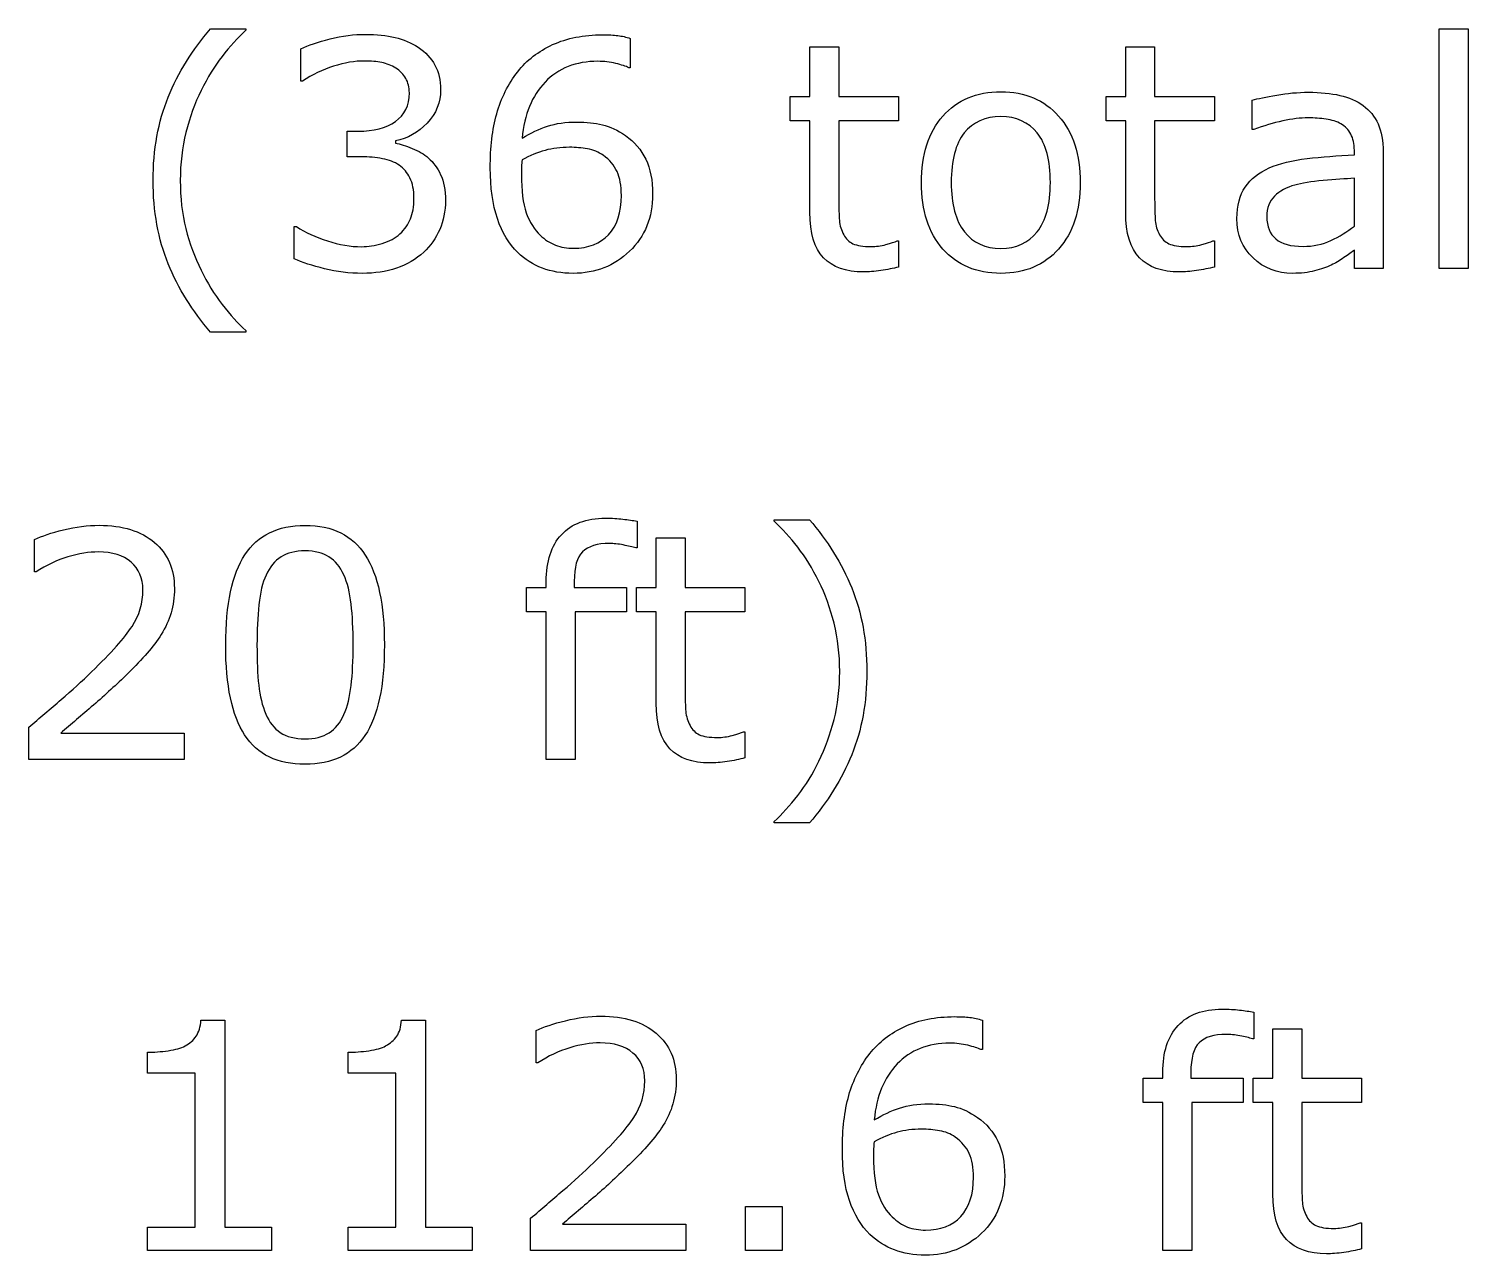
# Model space of a CAD drawing. Extents: x -13 to 750, y 12 to 2314.
# Drawn here: x 134.79 to 175.84, y 1757.75 to 1792.73 of the extents above; entities that cross this region are included whole.
import ezdxf

# ---------------------------------------------------------------- set-up
doc = ezdxf.new("R2010")
doc.units = 0
doc.layers.get('0').update_dxf_attribs({"linetype": 'CONTINUOUS'})

msp = doc.modelspace()

# ---------------------------------------------------------------- linework, layer by layer
at = {"color": 7}
for points in [[(139.97168, 1792.72784), (140.97803, 1792.72784), (140.97803, 1792.68394)], [(151.94238, 1792.45535), (151.94238, 1791.61599), (151.89848, 1791.61599)], [(142.5908, 1791.23802), (142.5469, 1791.23802), (142.5469, 1792.15648)], [(157.06201, 1787.49396), (157.06201, 1790.10432), (156.50391, 1790.10432), (156.50391, 1790.79865), (157.06201, 1790.79865), (157.06201, 1792.2093), (157.88818, 1792.2093), (157.88818, 1790.79865), (159.59326, 1790.79865), (159.59326, 1790.10432), (157.88818, 1790.10432), (157.88818, 1787.8675)], [(166.0708, 1787.49396), (166.0708, 1790.10432), (165.5127, 1790.10432), (165.5127, 1790.79865), (166.0708, 1790.79865), (166.0708, 1792.2093), (166.89697, 1792.2093), (166.89697, 1790.79865), (168.60205, 1790.79865), (168.60205, 1790.10432), (166.89697, 1790.10432), (166.89697, 1787.8675)], [(169.72266, 1789.85392), (169.67876, 1789.85392), (169.67876, 1790.69327)], [(144.26512, 1789.07596), (143.86961, 1789.07596), (143.86961, 1789.80545), (144.17723, 1789.80545)], [(145.24075, 1789.52854), (145.24075, 1789.46704)], [(172.59229, 1789.13317), (172.59229, 1789.26062)], [(173.41411, 1789.22109), (173.41406, 1785.89)], [(172.59229, 1787.0985), (172.59229, 1788.4652)], [(151.68788, 1787.97724), (151.6875, 1787.97731)], [(142.35791, 1786.16681), (142.35791, 1787.08526), (142.42381, 1787.08526)], [(159.54934, 1786.67655), (159.59324, 1786.67655), (159.59326, 1785.93386)], [(168.55813, 1786.67655), (168.60203, 1786.67655), (168.60205, 1785.93386)], [(173.41406, 1785.89), (172.59229, 1785.89), (172.59229, 1786.41295)], [(140.97803, 1784.0794), (139.97168, 1784.0794)], [(140.97803, 1784.12339), (140.97803, 1784.0794)], [(152.14019, 1778.68394), (152.14014, 1777.92809)], [(156.04248, 1778.6839), (156.04248, 1778.7278), (157.04883, 1778.7278)], [(134.99268, 1777.23814), (134.94878, 1777.23814), (134.94878, 1778.161)], [(152.68066, 1773.49405), (152.68066, 1776.10441), (152.12256, 1776.10441), (152.12256, 1776.79874), (152.68066, 1776.79874), (152.68066, 1778.20939), (153.50684, 1778.20939), (153.50684, 1776.79874), (155.21191, 1776.79874), (155.21191, 1776.10441), (153.50684, 1776.10441), (153.50684, 1773.86759)], [(152.14014, 1777.92809), (152.09624, 1777.92809)], [(150.34282, 1776.96564), (150.34282, 1776.79865), (151.83257, 1776.79865), (151.83257, 1776.10432), (150.36919, 1776.10432), (150.36919, 1771.89), (149.54302, 1771.89), (149.54302, 1776.10436), (148.98491, 1776.10436), (148.98491, 1776.79869), (149.54302, 1776.79869), (149.54302, 1776.96129)], [(139.21582, 1771.89), (134.78613, 1771.89), (134.78613, 1772.80846)], [(135.69582, 1772.64146), (139.21584, 1772.64146), (139.21582, 1771.89)], [(155.168, 1772.67664), (155.2119, 1772.67664), (155.21191, 1771.93395)], [(157.04883, 1770.07945), (156.04248, 1770.07945), (156.04248, 1770.12335)], [(169.72709, 1764.68394), (169.72705, 1763.92805)], [(139.69482, 1764.45539), (140.37598, 1764.45539), (140.37598, 1758.55793), (141.71191, 1758.55793), (141.71191, 1757.89)], [(145.4165, 1764.45539), (146.09766, 1764.45539), (146.09766, 1758.55793), (147.43359, 1758.55793), (147.43359, 1757.89)], [(149.30566, 1763.23814), (149.26176, 1763.23814), (149.26176, 1764.161)], [(161.98389, 1764.4554), (161.98389, 1763.61604), (161.93999, 1763.61604)], [(170.26758, 1759.49401), (170.26758, 1762.10437), (169.70947, 1762.10437), (169.70947, 1762.7987), (170.26758, 1762.7987), (170.26758, 1764.20935), (171.09375, 1764.20935), (171.09375, 1762.7987), (172.79883, 1762.7987), (172.79883, 1762.10437), (171.09375, 1762.10437), (171.09375, 1759.86755)], [(169.72705, 1763.92805), (169.68315, 1763.92805)], [(141.71191, 1757.89), (138.16992, 1757.89), (138.16992, 1758.55797), (139.53223, 1758.55797), (139.53223, 1762.94371), (138.16992, 1762.94371), (138.16992, 1763.54137)], [(147.43359, 1757.89), (143.8916, 1757.89), (143.8916, 1758.55797), (145.25391, 1758.55797), (145.25391, 1762.94371), (143.8916, 1762.94371), (143.8916, 1763.54137)], [(167.92973, 1762.9656), (167.92973, 1762.79861), (169.41947, 1762.79861), (169.41947, 1762.10428), (167.95609, 1762.10428), (167.95609, 1757.89), (167.12992, 1757.89), (167.12992, 1762.10436), (166.57182, 1762.10436), (166.57182, 1762.79869), (167.12992, 1762.79869), (167.12992, 1762.96129)], [(161.72938, 1759.97729), (161.729, 1759.97736)], [(153.52881, 1757.89), (149.09912, 1757.89), (149.09912, 1758.80846)], [(150.00881, 1758.64146), (153.52883, 1758.64146), (153.52881, 1757.89)], [(172.7549, 1758.6766), (172.7988, 1758.6766), (172.79883, 1757.93391)]]:
    msp.add_lwpolyline(points, dxfattribs=at)
for points in [[(175.83984, 1785.89), (175.01367, 1785.89), (175.01367, 1792.72789), (175.83984, 1792.72789)], [(146.18558, 1789.04077), (146.18558, 1789.04077)], [(163.92187, 1788.34206), (163.92187, 1788.34206)], [(164.77441, 1788.34206), (164.77441, 1788.34206)], [(152.57963, 1788.01246), (152.57963, 1788.01246)], [(172.59229, 1787.09852), (172.59229, 1787.09852)], [(144.92871, 1775.16393), (144.92871, 1775.16393)], [(158.68799, 1774.40358), (158.68799, 1774.40358)], [(143.77295, 1773.16881), (143.77295, 1773.16881)], [(162.62114, 1760.01251), (162.62114, 1760.01251)], [(156.27539, 1757.89), (155.2251, 1757.89), (155.2251, 1759.14244), (156.27539, 1759.14244)]]:
    msp.add_lwpolyline(points, close=True, dxfattribs=at)
for points in [[(138.76318, 1790.78106), (139.050293, 1791.484187), (139.453127, 1792.133113), (139.97168, 1792.72784)], [(140.97803, 1792.68394), (140.740723, 1792.470067), (140.51367, 1792.222507), (140.29687, 1791.94126)], [(142.5469, 1792.15648), (142.754913, 1792.25902), (143.03177, 1792.35277), (143.37747, 1792.43773)], [(143.37747, 1792.43773), (143.726103, 1792.525623), (144.063017, 1792.56957), (144.38821, 1792.56957)], [(144.38821, 1792.56957), (144.70755, 1792.56957), (144.9888, 1792.54027), (145.23196, 1792.48167)], [(145.23196, 1792.48167), (145.475127, 1792.42307), (145.694853, 1792.32932), (145.89114, 1792.20042)], [(149.72754, 1792.2752), (150.134767, 1792.4627), (150.609377, 1792.55645), (151.15137, 1792.55645)], [(151.15137, 1792.55645), (151.324217, 1792.55645), (151.469237, 1792.549117), (151.58643, 1792.53445)], [(151.58643, 1792.53445), (151.703617, 1792.519783), (151.822267, 1792.493417), (151.94238, 1792.45535)], [(145.89114, 1792.20042), (146.10208, 1792.059793), (146.26175, 1791.88987), (146.37015, 1791.69065)], [(148.72998, 1791.50177), (148.987793, 1791.832823), (149.320313, 1792.090633), (149.72754, 1792.2752)], [(140.29687, 1791.94126), (140.083003, 1791.66294), (139.883787, 1791.337743), (139.69922, 1790.96567)], [(143.4785, 1791.6599), (143.16502, 1791.560293), (142.86912, 1791.419667), (142.5908, 1791.23802)], [(144.36619, 1791.80931), (144.08787, 1791.80931), (143.791973, 1791.759507), (143.4785, 1791.6599)], [(144.85398, 1791.76541), (144.710427, 1791.794677), (144.54783, 1791.80931), (144.36619, 1791.80931)], [(145.25828, 1791.60721), (145.132307, 1791.683377), (144.99754, 1791.73611), (144.85398, 1791.76541)], [(145.53953, 1791.31277), (145.47215, 1791.43289), (145.3784, 1791.531037), (145.25828, 1791.60721)], [(146.37015, 1791.69065), (146.478543, 1791.49143), (146.53274, 1791.25852), (146.53274, 1790.99192)], [(151.01957, 1791.80054), (150.38969, 1791.80054), (149.88725, 1791.602787), (149.51225, 1791.20728)], [(151.52494, 1791.73904), (151.36088, 1791.78004), (151.192423, 1791.80054), (151.01957, 1791.80054)], [(151.89848, 1791.61599), (151.816447, 1791.659923), (151.691933, 1791.70094), (151.52494, 1791.73904)], [(145.6406, 1790.89969), (145.6406, 1791.05789), (145.60691, 1791.195583), (145.53953, 1791.31277)], [(148.13232, 1790.30645), (148.2583, 1790.754697), (148.45752, 1791.153137), (148.72998, 1791.50177)], [(149.51225, 1791.20728), (149.13725, 1790.814707), (148.918987, 1790.28297), (148.85746, 1789.61207)], [(138.33252, 1788.40362), (138.33252, 1789.28546), (138.476073, 1790.07794), (138.76318, 1790.78106)], [(139.69922, 1790.96567), (139.52344, 1790.605323), (139.379883, 1790.208353), (139.26855, 1789.77476)], [(145.2407, 1790.0823), (145.5073, 1790.2698), (145.6406, 1790.542263), (145.6406, 1790.89969)], [(146.53274, 1790.99192), (146.53274, 1790.62864), (146.403837, 1790.31077), (146.14603, 1790.03831)], [(160.85449, 1790.2361), (161.26465, 1790.70192), (161.816897, 1790.93483), (162.51123, 1790.93483)], [(162.51123, 1790.93483), (163.19971, 1790.93483), (163.749027, 1790.70192), (164.15918, 1790.2361)], [(169.67876, 1790.69327), (169.839893, 1790.737203), (170.072803, 1790.785543), (170.37749, 1790.83829)], [(170.37749, 1790.83829), (170.682177, 1790.891023), (170.98247, 1790.91739), (171.27837, 1790.91739)], [(171.27837, 1790.91739), (171.62407, 1790.91739), (171.924363, 1790.88809), (172.17925, 1790.82949)], [(172.17925, 1790.82949), (172.437063, 1790.773823), (172.65972, 1790.677143), (172.84722, 1790.53945)], [(172.84722, 1790.53945), (173.031787, 1790.40469), (173.17241, 1790.230373), (173.26909, 1790.0165)], [(144.17723, 1789.80545), (144.622537, 1789.80545), (144.977027, 1789.897733), (145.2407, 1790.0823)], [(146.14603, 1790.03831), (145.891143, 1789.768777), (145.589383, 1789.598853), (145.24075, 1789.52854)], [(147.94775, 1788.76397), (147.94775, 1789.34405), (148.009273, 1789.85821), (148.13232, 1790.30645)], [(148.85746, 1789.61207), (149.103553, 1789.761483), (149.345253, 1789.874277), (149.58256, 1789.95045)], [(149.58256, 1789.95045), (149.822793, 1790.02955), (150.09965, 1790.0691), (150.41313, 1790.0691)], [(150.41313, 1790.0691), (150.69145, 1790.0691), (150.936077, 1790.042733), (151.14701, 1789.99)], [(151.14701, 1789.99), (151.360877, 1789.9402), (151.57914, 1789.83766), (151.8018, 1789.68238)], [(160.24365, 1788.34206), (160.24365, 1789.141867), (160.447263, 1789.773213), (160.85449, 1790.2361)], [(162.51123, 1790.22292), (162.06299, 1790.22292), (161.714357, 1790.067647), (161.46533, 1789.7571)], [(163.54834, 1789.7571), (163.299313, 1790.067647), (162.95361, 1790.22292), (162.51123, 1790.22292)], [(164.15918, 1790.2361), (164.569333, 1789.773213), (164.77441, 1789.141867), (164.77441, 1788.34206)], [(170.54883, 1790.10001), (170.28223, 1790.044343), (170.00684, 1789.962313), (169.72266, 1789.85392)], [(171.27393, 1790.18791), (171.05713, 1790.18791), (170.81543, 1790.15861), (170.54883, 1790.10001)], [(171.78809, 1790.15271), (171.624023, 1790.176177), (171.452637, 1790.18791), (171.27393, 1790.18791)], [(172.20996, 1790.01647), (172.092773, 1790.083857), (171.95215, 1790.12927), (171.78809, 1790.15271)], [(172.49121, 1789.72644), (172.426743, 1789.849487), (172.332993, 1789.946163), (172.20996, 1790.01647)], [(173.26909, 1790.0165), (173.36577, 1789.802633), (173.41411, 1789.537497), (173.41411, 1789.22109)], [(139.26855, 1789.77476), (139.160157, 1789.341167), (139.10596, 1788.884133), (139.10596, 1788.40366)], [(151.8018, 1789.68238), (152.059613, 1789.503667), (152.252973, 1789.27808), (152.38188, 1789.00562)], [(161.46533, 1789.7571), (161.219237, 1789.44948), (161.09619, 1788.9778), (161.09619, 1788.34206)], [(163.92187, 1788.34206), (163.92187, 1788.9778), (163.79736, 1789.44948), (163.54834, 1789.7571)], [(172.59229, 1789.26062), (172.59229, 1789.44812), (172.558597, 1789.603393), (172.49121, 1789.72644)], [(145.24075, 1789.46704), (145.381377, 1789.443573), (145.54251, 1789.393767), (145.72415, 1789.31762)], [(145.72415, 1789.31762), (145.90579, 1789.24438), (146.0596, 1789.152097), (146.18558, 1789.04077)], [(149.51221, 1789.26046), (149.298343, 1789.20186), (149.078617, 1789.111037), (148.85303, 1788.98799)], [(150.20654, 1789.34836), (149.95752, 1789.34836), (149.726077, 1789.31906), (149.51221, 1789.26046)], [(150.7207, 1789.30446), (150.55664, 1789.333727), (150.385253, 1789.34836), (150.20654, 1789.34836)], [(151.16895, 1789.11989), (151.034183, 1789.213643), (150.884767, 1789.275167), (150.7207, 1789.30446)], [(171.24316, 1789.02771), (171.662107, 1789.074577), (172.111817, 1789.10973), (172.59229, 1789.13317)], [(144.87156, 1789.02326), (144.68406, 1789.058393), (144.481913, 1789.07596), (144.26512, 1789.07596)], [(145.35057, 1788.83869), (145.21873, 1788.92951), (145.05906, 1788.991033), (144.87156, 1789.02326)], [(145.65818, 1788.47394), (145.58494, 1788.629213), (145.482403, 1788.750797), (145.35057, 1788.83869)], [(146.18555, 1789.04083), (146.32617, 1788.91485), (146.44189, 1788.756647), (146.53271, 1788.56622)], [(148.1499, 1787.31378), (148.015133, 1787.715147), (147.94775, 1788.198543), (147.94775, 1788.76397)], [(148.83983, 1788.79903), (148.837163, 1788.74043), (148.83583, 1788.665723), (148.83583, 1788.57491)], [(148.85303, 1788.98799), (148.84703, 1788.923523), (148.84263, 1788.860537), (148.83983, 1788.79903)], [(151.56445, 1788.65407), (151.48535, 1788.832783), (151.353517, 1788.988057), (151.16895, 1789.11989)], [(152.38188, 1789.00562), (152.513713, 1788.73316), (152.57963, 1788.402107), (152.57963, 1788.01246)], [(169.48096, 1788.21472), (169.642093, 1788.446167), (169.870607, 1788.627807), (170.1665, 1788.75964)], [(170.1665, 1788.75964), (170.465333, 1788.891473), (170.82422, 1788.98083), (171.24316, 1789.02771)], [(138.76318, 1786.02618), (138.476073, 1786.729307), (138.33252, 1787.521787), (138.33252, 1788.40362)], [(139.10596, 1788.40366), (139.10596, 1787.902687), (139.158693, 1787.44419), (139.26416, 1787.02817)], [(145.77244, 1787.89387), (145.77244, 1788.128243), (145.734353, 1788.3216), (145.65818, 1788.47394)], [(146.53271, 1788.56622), (146.623537, 1788.375793), (146.66895, 1788.1297), (146.66895, 1787.82794)], [(148.83583, 1788.57491), (148.83583, 1788.112017), (148.882703, 1787.745807), (148.97645, 1787.47628)], [(151.6875, 1787.97731), (151.6875, 1788.24977), (151.646483, 1788.475357), (151.56445, 1788.65407)], [(160.85449, 1786.44802), (160.447263, 1786.910907), (160.24365, 1787.542253), (160.24365, 1788.34206)], [(161.09619, 1788.34206), (161.09619, 1787.726827), (161.220703, 1787.25954), (161.46973, 1786.9402)], [(163.54395, 1786.93581), (163.795897, 1787.252217), (163.92187, 1787.720967), (163.92187, 1788.34206)], [(164.77441, 1788.34206), (164.77441, 1787.542253), (164.569333, 1786.910907), (164.15918, 1786.44802)], [(171.7002, 1788.3993), (171.360353, 1788.370033), (171.09082, 1788.327553), (170.8916, 1788.27186)], [(172.59229, 1788.4652), (172.340337, 1788.450533), (172.042973, 1788.428567), (171.7002, 1788.3993)], [(145.67137, 1787.305), (145.73875, 1787.460273), (145.77244, 1787.656563), (145.77244, 1787.89387)], [(151.32313, 1786.85664), (151.566297, 1787.11738), (151.68788, 1787.490913), (151.68788, 1787.97724)], [(152.57959, 1788.01251), (152.57959, 1787.34747), (152.359863, 1786.804013), (151.92041, 1786.38214)], [(169.24365, 1787.31384), (169.24365, 1787.685907), (169.322753, 1787.9862), (169.48096, 1788.21472)], [(170.31592, 1787.95545), (170.169433, 1787.814823), (170.09619, 1787.62), (170.09619, 1787.37098)], [(170.8916, 1788.27186), (170.654293, 1788.204473), (170.4624, 1788.099003), (170.31592, 1787.95545)], [(146.66895, 1787.82794), (146.66895, 1787.529113), (146.61475, 1787.255187), (146.50635, 1787.00616)], [(157.45312, 1786.19758), (157.19238, 1786.467107), (157.06201, 1786.899233), (157.06201, 1787.49396)], [(157.88818, 1787.8675), (157.88818, 1787.609687), (157.894047, 1787.407537), (157.90578, 1787.26105)], [(166.46191, 1786.19758), (166.20117, 1786.467107), (166.0708, 1786.899233), (166.0708, 1787.49396)], [(166.89697, 1787.8675), (166.89697, 1787.609687), (166.902837, 1787.407537), (166.91457, 1787.26105)], [(142.42381, 1787.08526), (142.67283, 1786.9212), (142.965797, 1786.78497), (143.30271, 1786.67657)], [(145.37254, 1786.87873), (145.507307, 1787.007637), (145.606917, 1787.149727), (145.67137, 1787.305)], [(148.73437, 1786.34698), (148.482423, 1786.590147), (148.2876, 1786.912413), (148.1499, 1787.31378)], [(148.97645, 1787.47628), (149.07313, 1787.209673), (149.204967, 1786.998733), (149.37196, 1786.84346)], [(157.90578, 1787.26105), (157.917513, 1787.117497), (157.95853, 1786.982733), (158.02883, 1786.85676)], [(166.91457, 1787.26105), (166.926303, 1787.117497), (166.96732, 1786.982733), (167.03762, 1786.85676)], [(169.70508, 1786.19323), (169.39746, 1786.486203), (169.24365, 1786.85974), (169.24365, 1787.31384)], [(170.09619, 1787.37098), (170.09619, 1787.089727), (170.18115, 1786.877323), (170.35107, 1786.73377)], [(171.92432, 1786.68982), (172.164553, 1786.80408), (172.38721, 1786.940313), (172.59229, 1787.09852)], [(139.26416, 1787.02817), (139.37256, 1786.612157), (139.51758, 1786.21665), (139.69922, 1785.84165)], [(143.30271, 1786.67657), (143.63963, 1786.56817), (143.964827, 1786.51397), (144.2783, 1786.51397)], [(144.86717, 1786.60627), (145.075177, 1786.667803), (145.243633, 1786.758623), (145.37254, 1786.87873)], [(146.50635, 1787.00616), (146.39795, 1786.75714), (146.245607, 1786.540343), (146.04932, 1786.35577)], [(149.37196, 1786.84346), (149.506727, 1786.714553), (149.651747, 1786.61934), (149.80702, 1786.55782)], [(150.32118, 1786.46992), (150.745987, 1786.46992), (151.07997, 1786.598827), (151.32313, 1786.85664)], [(158.02883, 1786.85676), (158.093297, 1786.739573), (158.181187, 1786.653147), (158.2925, 1786.59748)], [(159.23293, 1786.57548), (159.379417, 1786.61648), (159.484887, 1786.65017), (159.54934, 1786.67655)], [(161.46973, 1786.9402), (161.71875, 1786.623793), (162.065917, 1786.46559), (162.51123, 1786.46559)], [(162.51123, 1786.46559), (162.950683, 1786.46559), (163.294923, 1786.62233), (163.54395, 1786.93581)], [(167.03762, 1786.85676), (167.102087, 1786.739573), (167.189977, 1786.653147), (167.30129, 1786.59748)], [(168.24172, 1786.57548), (168.388207, 1786.61648), (168.493677, 1786.65017), (168.55813, 1786.67655)], [(170.35107, 1786.73377), (170.520997, 1786.593143), (170.780277, 1786.52283), (171.12891, 1786.52283)], [(171.12891, 1786.52283), (171.418943, 1786.52283), (171.68408, 1786.578493), (171.92432, 1786.68982)], [(144.2783, 1786.51397), (144.462873, 1786.51397), (144.659163, 1786.544737), (144.86717, 1786.60627)], [(146.04932, 1786.35577), (145.829593, 1786.15069), (145.570313, 1785.998347), (145.27148, 1785.89874)], [(149.43311, 1785.90313), (149.169437, 1786.002743), (148.936523, 1786.150693), (148.73437, 1786.34698)], [(149.80702, 1786.55782), (149.965227, 1786.49922), (150.136613, 1786.46992), (150.32118, 1786.46992)], [(151.92041, 1786.38214), (151.483883, 1785.963193), (150.94775, 1785.75372), (150.31201, 1785.75372)], [(158.2925, 1786.59748), (158.40676, 1786.544747), (158.579613, 1786.51838), (158.81106, 1786.51838)], [(158.81106, 1786.51838), (158.94582, 1786.51838), (159.086443, 1786.537413), (159.23293, 1786.57548)], [(162.51123, 1785.75368), (161.816897, 1785.75368), (161.26465, 1785.985127), (160.85449, 1786.44802)], [(164.15918, 1786.44802), (163.749027, 1785.985127), (163.19971, 1785.75368), (162.51123, 1785.75368)], [(167.30129, 1786.59748), (167.41555, 1786.544747), (167.5884, 1786.51838), (167.81984, 1786.51838)], [(167.81984, 1786.51838), (167.954607, 1786.51838), (168.095233, 1786.537413), (168.24172, 1786.57548)], [(172.59229, 1786.41295), (172.519043, 1786.36315), (172.419433, 1786.292837), (172.29346, 1786.20201)], [(139.97168, 1784.0794), (139.453127, 1784.674127), (139.050293, 1785.323053), (138.76318, 1786.02618)], [(139.69922, 1785.84165), (139.875, 1785.481297), (140.075683, 1785.1561), (140.30127, 1784.86606)], [(143.22363, 1785.88556), (142.87207, 1785.97052), (142.583497, 1786.06427), (142.35791, 1786.16681)], [(144.2959, 1785.75372), (143.93262, 1785.75372), (143.575197, 1785.797667), (143.22363, 1785.88556)], [(145.27148, 1785.89874), (144.975587, 1785.80206), (144.650393, 1785.75372), (144.2959, 1785.75372)], [(150.31201, 1785.75372), (149.989743, 1785.75372), (149.696777, 1785.803523), (149.43311, 1785.90313)], [(158.5957, 1785.79328), (158.094727, 1785.79328), (157.713867, 1785.928047), (157.45312, 1786.19758)], [(159.59326, 1785.93386), (159.437987, 1785.89286), (159.268067, 1785.859167), (159.0835, 1785.83278)], [(167.60449, 1785.79328), (167.103517, 1785.79328), (166.722657, 1785.928047), (166.46191, 1786.19758)], [(168.60205, 1785.93386), (168.446777, 1785.89286), (168.276857, 1785.859167), (168.09229, 1785.83278)], [(170.83008, 1785.75378), (170.387693, 1785.75378), (170.012693, 1785.900263), (169.70508, 1786.19323)], [(171.93311, 1785.99107), (171.79541, 1785.92369), (171.637207, 1785.868027), (171.4585, 1785.82408)], [(172.29346, 1786.20201), (172.170413, 1786.114123), (172.050297, 1786.04381), (171.93311, 1785.99107)], [(159.0835, 1785.83278), (158.90186, 1785.806447), (158.73926, 1785.79328), (158.5957, 1785.79328)], [(168.09229, 1785.83278), (167.910643, 1785.806447), (167.748043, 1785.79328), (167.60449, 1785.79328)], [(171.4585, 1785.82408), (171.279787, 1785.777213), (171.070313, 1785.75378), (170.83008, 1785.75378)], [(140.30127, 1784.86606), (140.526857, 1784.573093), (140.752443, 1784.325537), (140.97803, 1784.12339)], [(135.77935, 1778.44225), (136.127983, 1778.52721), (136.464897, 1778.56969), (136.79009, 1778.56969)], [(136.79009, 1778.56969), (137.46099, 1778.56969), (137.98687, 1778.40709), (138.36773, 1778.08189)], [(140.95166, 1777.73033), (141.317873, 1778.28697), (141.889163, 1778.56529), (142.66553, 1778.56529)], [(142.66553, 1778.56529), (143.450683, 1778.56529), (144.023437, 1778.282577), (144.38379, 1777.71715)], [(149.97808, 1778.30162), (150.26812, 1778.6151), (150.687063, 1778.77184), (151.23491, 1778.77184)], [(151.23491, 1778.77184), (151.419483, 1778.77184), (151.585013, 1778.76304), (151.7315, 1778.74544)], [(151.7315, 1778.74544), (151.880913, 1778.72784), (152.017143, 1778.70734), (152.14019, 1778.68394)], [(156.71924, 1777.94122), (156.505373, 1778.222467), (156.279787, 1778.470027), (156.04248, 1778.6839)], [(157.04883, 1778.7278), (157.567383, 1778.133073), (157.970213, 1777.484147), (158.25732, 1776.78102)], [(134.94878, 1778.161), (135.156787, 1778.263533), (135.433643, 1778.357283), (135.77935, 1778.44225)], [(138.36773, 1778.08189), (138.748583, 1777.75963), (138.93901, 1777.321643), (138.93901, 1776.76793)], [(149.54302, 1776.96129), (149.54302, 1777.544297), (149.68804, 1777.991073), (149.97808, 1778.30162)], [(151.35357, 1778.05109), (150.999077, 1778.05109), (150.741263, 1777.97199), (150.58013, 1777.81379)], [(151.74028, 1778.00719), (151.5938, 1778.036457), (151.464897, 1778.05109), (151.35357, 1778.05109)], [(135.90234, 1777.66881), (135.591793, 1777.575057), (135.288573, 1777.4315), (134.99268, 1777.23814)], [(136.76807, 1777.80943), (136.501463, 1777.80943), (136.212887, 1777.762557), (135.90234, 1777.66881)], [(137.7041, 1777.51939), (137.481447, 1777.71275), (137.169437, 1777.80943), (136.76807, 1777.80943)], [(140.40234, 1775.15514), (140.40234, 1776.318227), (140.585447, 1777.176623), (140.95166, 1777.73033)], [(141.97998, 1777.66881), (141.801267, 1777.55455), (141.659177, 1777.381697), (141.55371, 1777.15025)], [(142.66553, 1777.8402), (142.390137, 1777.8402), (142.16162, 1777.78307), (141.97998, 1777.66881)], [(143.34668, 1777.66881), (143.1709, 1777.78307), (142.94385, 1777.8402), (142.66553, 1777.8402)], [(143.76855, 1777.15904), (143.666017, 1777.384627), (143.525393, 1777.55455), (143.34668, 1777.66881)], [(144.38379, 1777.71715), (144.74707, 1777.15465), (144.92871, 1776.303577), (144.92871, 1775.16393)], [(150.58013, 1777.81379), (150.421923, 1777.658517), (150.34282, 1777.3758), (150.34282, 1776.96564)], [(152.09624, 1777.92809), (152.00542, 1777.954423), (151.886767, 1777.98079), (151.74028, 1778.00719)], [(157.32129, 1776.96563), (157.136717, 1777.337703), (156.936033, 1777.6629), (156.71924, 1777.94122)], [(138.04248, 1776.72398), (138.04248, 1777.063827), (137.929687, 1777.328963), (137.7041, 1777.51939)], [(141.55371, 1777.15025), (141.454103, 1776.933457), (141.385257, 1776.650743), (141.34717, 1776.30211)], [(143.97949, 1776.32408), (143.944357, 1776.652207), (143.874043, 1776.930527), (143.76855, 1777.15904)], [(157.75195, 1775.77472), (157.643557, 1776.208313), (157.500003, 1776.605283), (157.32129, 1776.96563)], [(137.73047, 1775.68248), (137.938477, 1776.004747), (138.04248, 1776.351913), (138.04248, 1776.72398)], [(138.93901, 1776.76793), (138.93901, 1776.518903), (138.906777, 1776.285993), (138.84231, 1776.0692)], [(158.25732, 1776.78102), (158.544433, 1776.0779), (158.68799, 1775.28542), (158.68799, 1774.40358)], [(138.84231, 1776.0692), (138.780777, 1775.855333), (138.68849, 1775.65172), (138.56545, 1775.45836)], [(141.34717, 1776.30211), (141.312037, 1775.953477), (141.29447, 1775.571153), (141.29447, 1775.15514)], [(144.03659, 1775.16393), (144.03659, 1775.609237), (144.017557, 1775.995953), (143.97949, 1776.32408)], [(136.57471, 1774.38609), (137.13721, 1774.931017), (137.522463, 1775.363147), (137.73047, 1775.68248)], [(157.91455, 1774.40362), (157.91455, 1774.884093), (157.86035, 1775.341127), (157.75195, 1775.77472)], [(138.56545, 1775.45836), (138.45119, 1775.27672), (138.316423, 1775.09801), (138.16115, 1774.92223)], [(143.97949, 1774.00377), (144.017557, 1774.326037), (144.03659, 1774.712757), (144.03659, 1775.16393)], [(144.92871, 1775.16393), (144.92871, 1773.989123), (144.74414, 1773.12633), (144.375, 1772.57555)], [(138.16115, 1774.92223), (138.00881, 1774.746443), (137.822777, 1774.551617), (137.60305, 1774.33775)], [(140.94287, 1772.58873), (140.582517, 1773.14537), (140.40234, 1774.00084), (140.40234, 1775.15514)], [(141.29447, 1775.15514), (141.29447, 1774.698107), (141.31057, 1774.31578), (141.34277, 1774.00816)], [(135.70898, 1773.59947), (136.019527, 1773.863143), (136.308103, 1774.12535), (136.57471, 1774.38609)], [(157.75195, 1773.02813), (157.86035, 1773.44415), (157.91455, 1773.902647), (157.91455, 1774.40362)], [(158.68799, 1774.40367), (158.68799, 1773.521837), (158.544433, 1772.729357), (158.25732, 1772.02623)], [(137.60305, 1774.33775), (137.28957, 1774.030137), (136.96584, 1773.73131), (136.63186, 1773.44127)], [(141.34277, 1774.00816), (141.37497, 1773.700547), (141.44382, 1773.425157), (141.54932, 1773.18199)], [(143.77295, 1773.16881), (143.87549, 1773.406117), (143.944337, 1773.684437), (143.97949, 1774.00377)], [(134.78613, 1772.80846), (135.09375, 1773.072127), (135.401367, 1773.335797), (135.70898, 1773.59947)], [(153.50684, 1773.86759), (153.50684, 1773.609777), (153.512707, 1773.407627), (153.52444, 1773.26114)], [(136.63186, 1773.44127), (136.297873, 1773.154163), (135.98586, 1772.88756), (135.69582, 1772.64146)], [(141.54932, 1773.18199), (141.646, 1772.953477), (141.78223, 1772.77916), (141.95801, 1772.65904)], [(143.35107, 1772.65025), (143.532717, 1772.76451), (143.673343, 1772.937363), (143.77295, 1773.16881)], [(153.07178, 1772.19767), (152.811033, 1772.467197), (152.68066, 1772.899323), (152.68066, 1773.49405)], [(153.52444, 1773.26114), (153.536173, 1773.117587), (153.57719, 1772.982823), (153.64749, 1772.85685)], [(153.64749, 1772.85685), (153.711957, 1772.739663), (153.799847, 1772.653237), (153.91116, 1772.59757)], [(157.32129, 1771.84161), (157.50293, 1772.21661), (157.646483, 1772.612117), (157.75195, 1773.02813)], [(142.66553, 1771.75377), (141.88037, 1771.75377), (141.30615, 1772.03209), (140.94287, 1772.58873)], [(141.95801, 1772.65904), (142.136717, 1772.538927), (142.372557, 1772.47887), (142.66553, 1772.47887)], [(142.66553, 1772.47887), (142.940917, 1772.47887), (143.16943, 1772.535997), (143.35107, 1772.65025)], [(144.375, 1772.57555), (144.008787, 1772.027697), (143.438963, 1771.75377), (142.66553, 1771.75377)], [(153.91116, 1772.59757), (154.02542, 1772.544837), (154.198273, 1772.51847), (154.42972, 1772.51847)], [(154.42972, 1772.51847), (154.564487, 1772.51847), (154.70511, 1772.537503), (154.85159, 1772.57557)], [(154.85159, 1772.57557), (154.998077, 1772.61657), (155.103547, 1772.65026), (155.168, 1772.67664)], [(154.21436, 1771.79337), (153.71338, 1771.79337), (153.33252, 1771.928137), (153.07178, 1772.19767)], [(155.21191, 1771.93395), (155.056637, 1771.89295), (154.886717, 1771.859257), (154.70215, 1771.83287)], [(158.25732, 1772.02623), (157.970213, 1771.323103), (157.567383, 1770.674177), (157.04883, 1770.07945)], [(154.70215, 1771.83287), (154.52051, 1771.806537), (154.357913, 1771.79337), (154.21436, 1771.79337)], [(156.71924, 1770.86602), (156.947753, 1771.15606), (157.148437, 1771.481257), (157.32129, 1771.84161)], [(156.04248, 1770.12335), (156.268067, 1770.325497), (156.493653, 1770.573053), (156.71924, 1770.86602)], [(150.09233, 1764.44225), (150.440957, 1764.52721), (150.77787, 1764.56969), (151.10307, 1764.56969)], [(151.10307, 1764.56969), (151.773963, 1764.56969), (152.29984, 1764.40709), (152.6807, 1764.08189)], [(159.76904, 1764.27525), (160.176267, 1764.46275), (160.650877, 1764.5565), (161.19287, 1764.5565)], [(161.19287, 1764.5565), (161.365723, 1764.5565), (161.510743, 1764.549167), (161.62793, 1764.5345)], [(161.62793, 1764.5345), (161.745117, 1764.519833), (161.86377, 1764.493467), (161.98389, 1764.4554)], [(167.56498, 1764.30162), (167.85502, 1764.6151), (168.273967, 1764.77184), (168.82182, 1764.77184)], [(168.82182, 1764.77184), (169.006387, 1764.77184), (169.171913, 1764.76304), (169.3184, 1764.74544)], [(169.3184, 1764.74544), (169.467813, 1764.72784), (169.604043, 1764.70734), (169.72709, 1764.68394)], [(139.55859, 1763.99836), (139.637697, 1764.11262), (139.683107, 1764.264963), (139.69482, 1764.45539)], [(145.28027, 1763.99836), (145.359377, 1764.11262), (145.404787, 1764.264963), (145.4165, 1764.45539)], [(149.26176, 1764.161), (149.469767, 1764.263533), (149.746623, 1764.357283), (150.09233, 1764.44225)], [(152.6807, 1764.08189), (153.06156, 1763.75963), (153.25199, 1763.321643), (153.25199, 1762.76793)], [(158.77148, 1763.50182), (159.029293, 1763.832873), (159.361813, 1764.090683), (159.76904, 1764.27525)], [(167.12992, 1762.96129), (167.12992, 1763.544297), (167.27494, 1763.991073), (167.56498, 1764.30162)], [(138.76318, 1763.58527), (138.97412, 1763.61747), (139.13379, 1763.66288), (139.24219, 1763.7215)], [(139.24219, 1763.7215), (139.376957, 1763.794747), (139.482423, 1763.887033), (139.55859, 1763.99836)], [(144.48486, 1763.58527), (144.6958, 1763.61747), (144.85547, 1763.66288), (144.96387, 1763.7215)], [(144.96387, 1763.7215), (145.098637, 1763.794747), (145.204103, 1763.887033), (145.28027, 1763.99836)], [(150.21533, 1763.66881), (149.904783, 1763.575057), (149.60156, 1763.4315), (149.30566, 1763.23814)], [(151.08105, 1763.80943), (150.81445, 1763.80943), (150.525877, 1763.762557), (150.21533, 1763.66881)], [(152.01709, 1763.51939), (151.794437, 1763.71275), (151.482423, 1763.80943), (151.08105, 1763.80943)], [(161.06109, 1763.80059), (160.431203, 1763.80059), (159.92876, 1763.602837), (159.55376, 1763.20733)], [(161.56646, 1763.73909), (161.402393, 1763.78009), (161.233937, 1763.80059), (161.06109, 1763.80059)], [(161.93999, 1763.61604), (161.857957, 1763.659973), (161.733447, 1763.70099), (161.56646, 1763.73909)], [(168.16703, 1763.81375), (168.00883, 1763.658477), (167.92973, 1763.37576), (167.92973, 1762.9656)], [(168.94047, 1764.05105), (168.585977, 1764.05105), (168.328163, 1763.97195), (168.16703, 1763.81375)], [(169.32719, 1764.00715), (169.180703, 1764.036417), (169.051797, 1764.05105), (168.94047, 1764.05105)], [(169.68315, 1763.92805), (169.592323, 1763.954383), (169.47367, 1763.98075), (169.32719, 1764.00715)], [(138.16992, 1763.54137), (138.354493, 1763.54137), (138.552247, 1763.556003), (138.76318, 1763.58527)], [(143.8916, 1763.54137), (144.076173, 1763.54137), (144.273927, 1763.556003), (144.48486, 1763.58527)], [(152.35547, 1762.72398), (152.35547, 1763.063827), (152.242677, 1763.328963), (152.01709, 1763.51939)], [(158.17383, 1762.3065), (158.299803, 1762.754747), (158.49902, 1763.153187), (158.77148, 1763.50182)], [(159.55376, 1763.20733), (159.17876, 1762.814757), (158.9605, 1762.28302), (158.89898, 1761.61212)], [(152.04346, 1761.68248), (152.251467, 1762.004747), (152.35547, 1762.351913), (152.35547, 1762.72398)], [(153.25199, 1762.76793), (153.25199, 1762.518903), (153.219757, 1762.285993), (153.15529, 1762.0692)], [(153.15529, 1762.0692), (153.093757, 1761.855333), (153.001473, 1761.65172), (152.87844, 1761.45836)], [(157.98926, 1760.76402), (157.98926, 1761.3441), (158.050783, 1761.85826), (158.17383, 1762.3065)], [(159.62407, 1761.9505), (159.864303, 1762.0296), (160.14116, 1762.06915), (160.45464, 1762.06915)], [(160.45464, 1762.06915), (160.73296, 1762.06915), (160.97759, 1762.042783), (161.18853, 1761.99005)], [(150.8877, 1760.38609), (151.4502, 1760.931017), (151.835453, 1761.363147), (152.04346, 1761.68248)], [(158.89898, 1761.61212), (159.145073, 1761.761533), (159.38677, 1761.874327), (159.62407, 1761.9505)], [(161.18853, 1761.99005), (161.402397, 1761.94025), (161.620657, 1761.83771), (161.84331, 1761.68243)], [(161.84331, 1761.68243), (162.101123, 1761.503717), (162.294483, 1761.27813), (162.42339, 1761.00567)], [(152.87844, 1761.45836), (152.76418, 1761.27672), (152.629413, 1761.09801), (152.47414, 1760.92223)], [(159.55371, 1761.26051), (159.339843, 1761.20191), (159.120117, 1761.111087), (158.89453, 1760.98804)], [(160.24805, 1761.34841), (159.999023, 1761.34841), (159.767577, 1761.31911), (159.55371, 1761.26051)], [(160.76221, 1761.30451), (160.598143, 1761.333777), (160.426757, 1761.34841), (160.24805, 1761.34841)], [(161.21045, 1761.11994), (161.075683, 1761.213693), (160.92627, 1761.275217), (160.76221, 1761.30451)], [(152.47414, 1760.92223), (152.3218, 1760.746443), (152.135767, 1760.551617), (151.91604, 1760.33775)], [(158.88133, 1760.79908), (158.878663, 1760.74048), (158.87733, 1760.665773), (158.87733, 1760.57496)], [(158.89453, 1760.98804), (158.88853, 1760.923573), (158.88413, 1760.860587), (158.88133, 1760.79908)], [(161.60596, 1760.65412), (161.526853, 1760.832833), (161.395017, 1760.988107), (161.21045, 1761.11994)], [(162.42339, 1761.00567), (162.555223, 1760.73321), (162.62114, 1760.402157), (162.62114, 1760.01251)], [(150.02197, 1759.59947), (150.332517, 1759.863143), (150.621093, 1760.12535), (150.8877, 1760.38609)], [(158.19141, 1759.31383), (158.056643, 1759.715197), (157.98926, 1760.198593), (157.98926, 1760.76402)], [(158.87733, 1760.57496), (158.87733, 1760.112067), (158.924207, 1759.745857), (159.01796, 1759.47633)], [(161.729, 1759.97736), (161.729, 1760.24982), (161.687987, 1760.475407), (161.60596, 1760.65412)], [(151.91604, 1760.33775), (151.60256, 1760.030137), (151.278827, 1759.73131), (150.94484, 1759.44127)], [(161.36464, 1758.85669), (161.6078, 1759.11743), (161.72938, 1759.490963), (161.72938, 1759.97729)], [(162.62109, 1760.01256), (162.62109, 1759.34752), (162.401363, 1758.804063), (161.96191, 1758.38219)], [(149.09912, 1758.80846), (149.40674, 1759.072127), (149.714357, 1759.335797), (150.02197, 1759.59947)], [(171.09375, 1759.86755), (171.09375, 1759.609737), (171.099617, 1759.407587), (171.11135, 1759.2611)], [(150.94484, 1759.44127), (150.61086, 1759.154163), (150.29885, 1758.88756), (150.00881, 1758.64146)], [(158.77588, 1758.34703), (158.523927, 1758.590197), (158.329103, 1758.912463), (158.19141, 1759.31383)], [(159.01796, 1759.47633), (159.11464, 1759.209723), (159.246477, 1758.998783), (159.41347, 1758.84351)], [(170.65869, 1758.19763), (170.39795, 1758.467157), (170.26758, 1758.899283), (170.26758, 1759.49401)], [(171.11135, 1759.2611), (171.123083, 1759.117547), (171.164097, 1758.982783), (171.23439, 1758.85681)], [(159.41347, 1758.84351), (159.54823, 1758.714603), (159.693247, 1758.61939), (159.84852, 1758.55787)], [(160.36268, 1758.46997), (160.787487, 1758.46997), (161.121473, 1758.598877), (161.36464, 1758.85669)], [(171.23439, 1758.85681), (171.298857, 1758.739623), (171.38675, 1758.653197), (171.49807, 1758.59753)], [(159.47461, 1757.90318), (159.210937, 1758.002793), (158.978027, 1758.150743), (158.77588, 1758.34703)], [(159.84852, 1758.55787), (160.006727, 1758.49927), (160.178113, 1758.46997), (160.36268, 1758.46997)], [(161.96191, 1758.38219), (161.52539, 1757.963243), (160.98926, 1757.75377), (160.35352, 1757.75377)], [(171.49807, 1758.59753), (171.612323, 1758.544797), (171.785173, 1758.51843), (172.01662, 1758.51843)], [(172.01662, 1758.51843), (172.151387, 1758.51843), (172.292013, 1758.537463), (172.4385, 1758.57553)], [(172.4385, 1758.57553), (172.58498, 1758.61653), (172.690447, 1758.65022), (172.7549, 1758.6766)], [(171.80127, 1757.79333), (171.30029, 1757.79333), (170.91943, 1757.928097), (170.65869, 1758.19763)], [(172.79883, 1757.93391), (172.643557, 1757.89291), (172.473633, 1757.859217), (172.28906, 1757.83283)], [(160.35352, 1757.75377), (160.031253, 1757.75377), (159.738283, 1757.803573), (159.47461, 1757.90318)], [(172.28906, 1757.83283), (172.10742, 1757.806497), (171.944823, 1757.79333), (171.80127, 1757.79333)]]:
    msp.add_open_spline(points, degree=3, dxfattribs=at)

doc.saveas('drawing.dxf')
